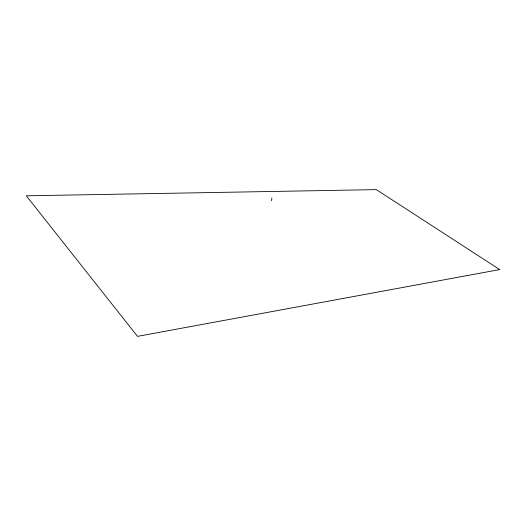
<?xml version="1.0" encoding="UTF-8"?>
<svg xmlns="http://www.w3.org/2000/svg" width="526" height="526" viewBox="0 0 526 526"><rect width="100%" height="100%" fill="white"/><g stroke="black" fill="none" stroke-linecap="round" stroke-linejoin="round"><path stroke-width="0.79" d="M271.613 200.702L271.837 197.881M499.7 269.575L137.503 336.364L26.3 195.803L376.34 189.636L499.7 269.575"/></g></svg>
